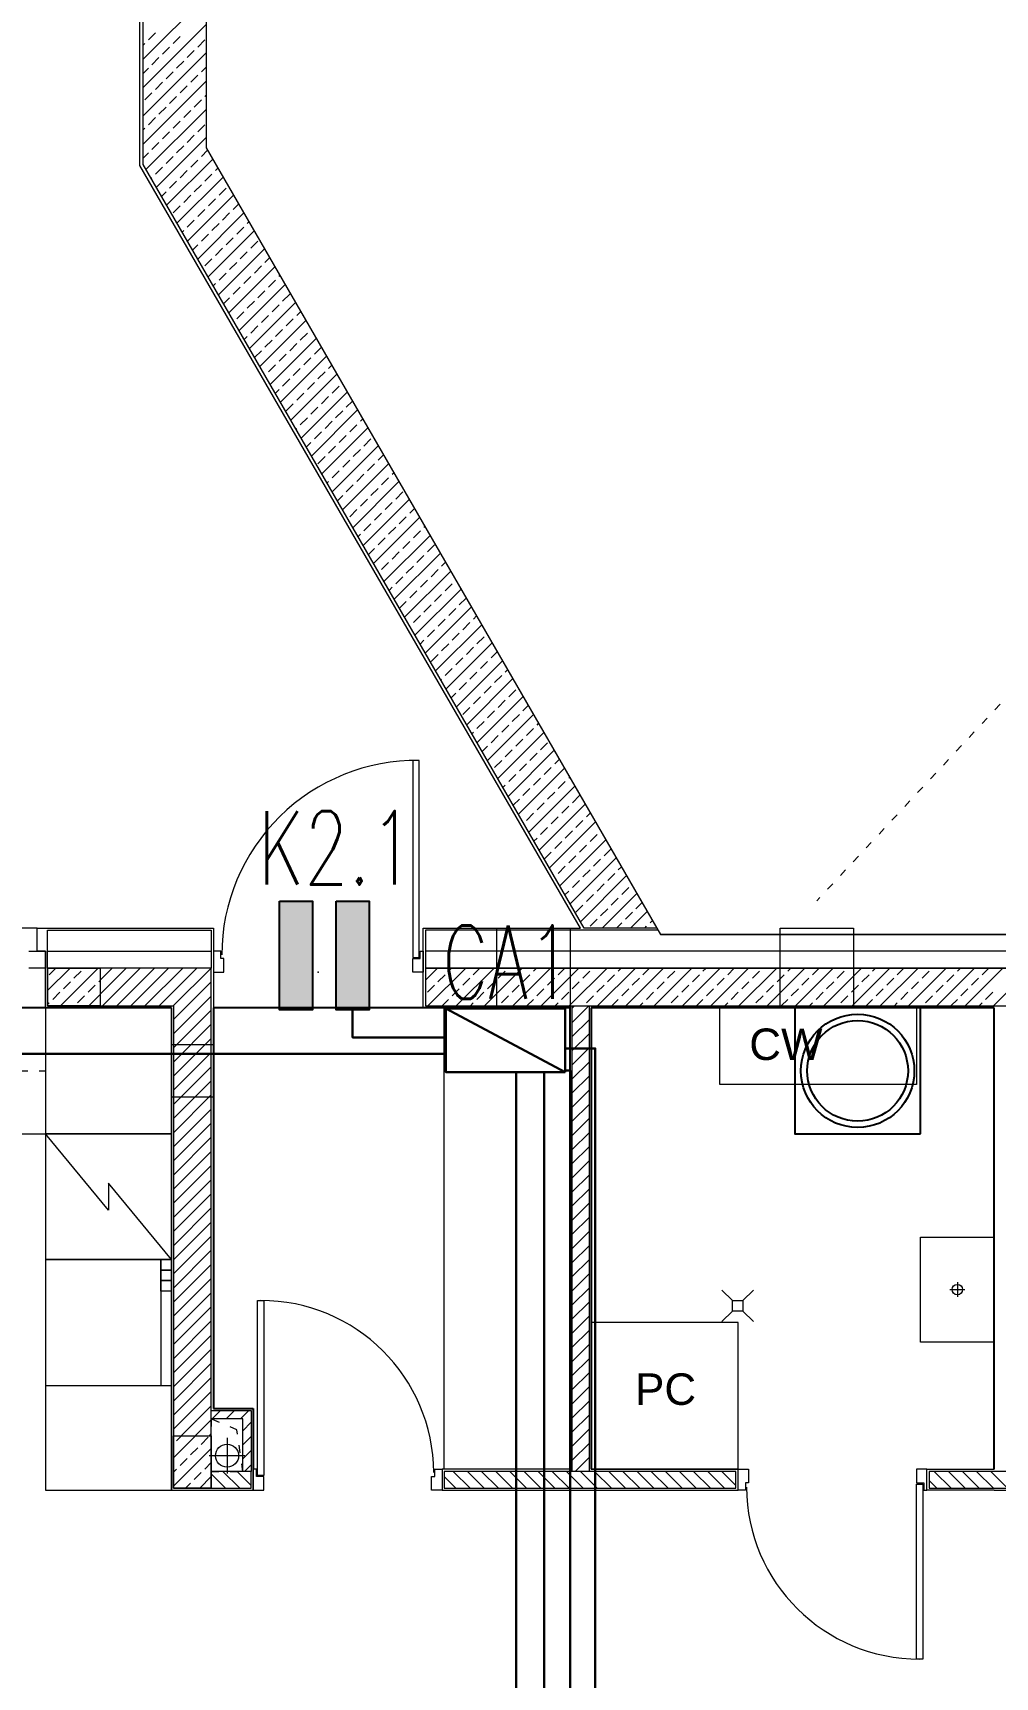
# Model space of a CAD drawing. Header units: millimetres. Extents: x 1780 to 154263, y -7240 to 17216.
# Drawn here: x 141909 to 142367, y 3492 to 4276 of the extents above; entities that cross this region are included whole.
import ezdxf

# ---------------------------------------------------------------- set-up
doc = ezdxf.new("R2010")
doc.units = ezdxf.units.MM
doc.linetypes.add('ACAD_ISO03W100', pattern=[30, 12, -18])
for name, color, linetype, lineweight in [('2d_SX_aranżacja drukowana', 200, 'Continuous', 5), ('2d_SX_aranżacja niedrukowana', 191, 'Continuous', 5), ('2d_SX_gruba przekroje', 90, 'Continuous', 20), ('2d_SX_instalacje', 200, 'Continuous', 9), ('2d_SX_instalacje szkic - kanalizacja sanitarna', 44, 'Continuous', 5), ('2d_SX_instalacje szkic - wentylacja wywiew', 14, 'Continuous', 5), ('2d_SX_przebicia', 96, 'Continuous', 13), ('2d_SX_stolarka drzwiowa', 211, 'Continuous', 5), ('2d_SX_stolarka okienna', 5, 'Continuous', 5), ('2d_SX_stolarka okznaczenia', 251, 'Continuous', 5), ('2d_SX_szraf', 251, 'Continuous', 0), ('2d_SX_warstwy', 181, 'Continuous', 9), ('2d_SX_widok', 10, 'Continuous', 9), ('SX_PZT_utwardzona', 10, 'Continuous', 9)]:
    doc.layers.add(name, color=color, linetype=linetype, lineweight=lineweight)
doc.layers.add('2d_SX_powierzchnia', color=251, linetype='Continuous', plot=False)
doc.layers.add('2d_SX_rewizja 18 września', color=210, linetype='Continuous')
doc.layers.add('60 instalacje elektryka', color=10, linetype='Continuous')
doc.styles.add('OPIS', font='simplex.shx', dxfattribs={"width": 0.7, "height": 4})
doc.linetypes.add('ZIGZAG', pattern='A,0.00254,-5.08,[131,ltypeshp.shx,S=5.08,R=0,X=-5.08,Y=0],-10.16,[131,ltypeshp.shx,S=5.08,R=180,X=5.08,Y=0],-5.08', length=20.32254)

# ---------------------------------------------------------------- blocks, each defined once
blk = doc.blocks.new('PDKLD B2')
at = {"color": 8}
blk.add_line((107766.88, -12637.1), (107706.88, -12637.1), dxfattribs=at)
blk.add_lwpolyline([(107766.88, -12697.1), (107766.88, -12637.1), (107706.88, -12637.1), (107706.88, -12697.1), (107766.88, -12697.1)], close=True, dxfattribs=at)
for radius in [27, 24]:
    blk.add_circle((107736.88, -12667.1), radius, dxfattribs=at)
at = {"layer": '2d_SX_aranżacja drukowana', "color": 8}
for p, q in [((107409.88, -12637.1), (106989.88, -12637.1)), ((107409.88, -12637.1), (106989.88, -12637.1)), ((107409.88, -12637.1), (107349.88, -12637.1)), ((107349.88, -12637.1), (107349.88, -12867.1)), ((107409.88, -12867.1), (107409.88, -12637.1)), ((107409.88, -12697.1), (107409.88, -12637.1)), ((107409.88, -12697.1), (107409.88, -12637.1)), ((107049.88, -12697.1), (107409.88, -12697.1)), ((107049.88, -12697.1), (107409.88, -12697.1)), ((107379.88, -12733.5), (107349.88, -12697.1)), ((107409.88, -12697.1), (107349.88, -12697.1)), ((107349.88, -12697.1), (107349.88, -12757.1)), ((107409.88, -12757.1), (107409.88, -12697.1)), ((107409.88, -12757.1), (107379.88, -12720.7)), ((107379.88, -12720.7), (107379.88, -12733.5)), ((107349.88, -12757.1), (107409.88, -12757.1)), ((107349.88, -12867.1), (107409.88, -12867.1))]:
    blk.add_line(p, q, dxfattribs=at)
at = {"layer": '2d_SX_aranżacja drukowana', "color": 8, "ltscale": 5}
for p, q in [((107671.28, -12673.6), (107671.28, -12637.1)), ((107764.98, -12637.1), (107764.98, -12673.6)), ((107609.88, -12767.3), (107609.88, -12673.6)), ((107764.98, -12673.6), (107671.28, -12673.6)), ((107609.88, -12777.1), (107609.88, -12697.1)), ((107801.88, -12746.41), (107801.88, -12796.41)), ((107349.88, -12757.1), (107349.88, -12817.1)), ((107409.88, -12757.1), (107349.88, -12757.1)), ((107404.88, -12762.1), (107404.88, -12757.1)), ((107404.88, -12757.1), (107409.88, -12757.1)), ((107409.88, -12757.1), (107404.88, -12757.1)), ((107404.88, -12757.1), (107404.88, -12817.1)), ((107404.88, -12767.1), (107404.88, -12762.1)), ((107404.88, -12762.1), (107409.88, -12762.1)), ((107409.88, -12762.1), (107404.88, -12762.1)), ((107409.88, -12757.1), (107409.88, -12762.1)), ((107409.88, -12817.1), (107409.88, -12757.1)), ((107409.88, -12762.1), (107409.88, -12767.1)), ((107404.88, -12772.1), (107404.88, -12767.1)), ((107404.88, -12767.1), (107409.88, -12767.1)), ((107409.88, -12767.1), (107404.88, -12767.1)), ((107409.88, -12767.1), (107409.88, -12772.1)), ((107409.88, -12772.1), (107404.88, -12772.1)), ((107609.88, -12787.1), (107609.88, -12857.1)), ((107679.88, -12787.1), (107609.88, -12787.1)), ((107609.88, -12787.1), (107609.88, -12857.1)), ((107679.88, -12857.1), (107679.88, -12787.1)), ((107349.88, -12817.1), (107409.88, -12817.1)), ((107609.88, -12857.1), (107679.88, -12857.1)), ((107609.88, -12857.1), (107679.88, -12857.1))]:
    blk.add_line(p, q, dxfattribs=at)
at = {"layer": '2d_SX_aranżacja drukowana', "color": 8, "linetype": 'ACAD_ISO03W100', "ltscale": 0.3}
blk.add_line((107049.88, -12667.1), (107349.88, -12667.1), dxfattribs=at)
at = {"layer": '2d_SX_aranżacja drukowana', "color": 8, "ltscale": 5}
blk.add_lwpolyline([(107801.88, -12796.41), (107766.88, -12796.41), (107766.88, -12746.41), (107801.88, -12746.41)], close=True, dxfattribs=at)
for points in [[(107784.38, -12767.91), (107784.38, -12774.91)], [(107780.88, -12771.41), (107787.88, -12771.41)]]:
    blk.add_lwpolyline(points, dxfattribs=at)
blk.add_circle((107784.38, -12771.41), 2.5, dxfattribs=at)
at = {"layer": '2d_SX_aranżacja niedrukowana', "color": 8}
for p, q in [((107539.88, -12637.1), (107599.88, -12637.1)), ((107539.88, -12857.1), (107539.88, -12637.1)), ((107599.88, -12637.1), (107599.88, -12857.1)), ((107599.88, -12857.1), (107539.88, -12857.1))]:
    blk.add_line(p, q, dxfattribs=at)
at = {"layer": '2d_SX_gruba przekroje', "color": 8}
for p, q in [((107394.88, -12235.36), (107394.88, -11884.09)), ((107426.38, -11890.09), (107426.38, -12226.92)), ((107426.38, -12226.92), (107642.99, -12602.1)), ((107603.14, -12596.08), (107394.88, -12235.36)), ((107604.88, -12599.1), (107603.14, -12596.08)), ((107345.88, -12610.1), (107345.88, -12599.1)), ((107345.88, -12599.1), (107349.88, -12599.1)), ((107349.88, -12599.1), (107429.88, -12599.1)), ((107429.88, -12599.1), (107429.88, -12637.1)), ((107529.88, -12637.1), (107529.88, -12599.1)), ((107529.88, -12599.1), (107604.88, -12599.1)), ((107642.99, -12602.1), (108237.38, -12602.1)), ((107349.88, -12610.1), (107345.88, -12610.1)), ((107349.88, -12637.1), (107349.88, -12610.1)), ((107409.88, -12637.1), (107349.88, -12637.1)), ((107409.88, -12637.1), (107409.88, -12857.1)), ((107429.88, -12637.1), (107429.88, -12637.1)), ((107429.88, -12828.1), (107429.88, -12637.1)), ((107599.88, -12637.1), (107529.88, -12637.1)), ((107599.88, -12637.1), (107599.88, -12857.1)), ((107609.88, -12857.1), (107609.88, -12637.1)), ((107801.88, -12637.1), (107609.88, -12637.1)), ((107801.88, -12857.1), (107801.88, -12637.1)), ((107448.88, -12828.1), (107429.88, -12828.1)), ((107448.88, -12828.1), (107429.88, -12828.1)), ((107448.88, -12857.1), (107448.88, -12828.1)), ((107448.88, -12857.1), (107448.88, -12828.1)), ((107409.88, -12857.1), (107409.88, -12867.1)), ((107448.88, -12867.1), (107448.88, -12857.1)), ((107599.88, -12857.1), (107538.88, -12857.1)), ((107538.88, -12857.1), (107538.88, -12867.1)), ((107679.88, -12857.1), (107609.88, -12857.1)), ((107679.88, -12867.1), (107679.88, -12857.1)), ((107769.88, -12867.1), (107769.88, -12857.1)), ((107769.88, -12857.1), (107801.88, -12857.1)), ((107409.88, -12867.1), (107448.88, -12867.1)), ((107538.88, -12867.1), (107679.88, -12867.1)), ((107801.88, -12867.1), (107769.88, -12867.1)), ((107801.88, -12867.1), (107861.88, -12867.1))]:
    blk.add_line(p, q, dxfattribs=at)
at = {"layer": '2d_SX_instalacje', "color": 8}
for points in [[(107677.23, -12776.62), (107672.23, -12771.62)], [(107682.23, -12776.62), (107687.23, -12771.62)], [(107677.23, -12781.62), (107672.23, -12786.62)], [(107682.23, -12781.62), (107687.23, -12786.62)]]:
    blk.add_lwpolyline(points, dxfattribs=at)
blk.add_lwpolyline([(107677.23, -12781.62), (107677.23, -12776.62), (107682.23, -12776.62), (107682.23, -12781.62)], close=True, dxfattribs=at)
at = {"layer": '2d_SX_instalacje szkic - kanalizacja sanitarna', "color": 8}
for p, q in [((107436.38, -12842.1), (107436.38, -12859.1)), ((107444.88, -12850.6), (107427.88, -12850.6))]:
    blk.add_line(p, q, dxfattribs=at)
blk.add_circle((107436.38, -12850.6), 5.5, dxfattribs=at)
at = {"layer": '2d_SX_instalacje szkic - wentylacja wywiew', "color": 8, "linetype": 'ACAD_ISO03W100', "ltscale": 0.3}
blk.add_line((108191.13, -12077.34), (107717.38, -12586.09), dxfattribs=at)
at = {"layer": '2d_SX_powierzchnia', "color": 8}
for p, q in [((107409.88, -12637.1), (106989.88, -12637.1)), ((107599.88, -12637.1), (107429.88, -12637.1)), ((107429.88, -12637.1), (107429.88, -12828.1)), ((107599.88, -12857.1), (107599.88, -12637.1)), ((107801.88, -12637.1), (107609.88, -12637.1)), ((107609.88, -12637.1), (107609.88, -12857.1)), ((107801.88, -12857.1), (107801.88, -12637.1)), ((107429.88, -12828.1), (107448.88, -12828.1)), ((107448.88, -12828.1), (107448.88, -12857.1))]:
    blk.add_line(p, q, dxfattribs=at)
at = {"layer": '2d_SX_przebicia', "color": 8}
for p, q in [((107564.88, -12637.1), (107564.88, -12599.1)), ((107564.88, -12599.1), (107599.88, -12599.1)), ((107599.88, -12599.1), (107599.88, -12637.1)), ((107699.88, -12637.1), (107699.88, -12599.1)), ((107699.88, -12599.1), (107734.88, -12599.1)), ((107734.88, -12599.1), (107734.88, -12637.1)), ((107599.88, -12637.1), (107564.88, -12637.1)), ((107734.88, -12637.1), (107699.88, -12637.1)), ((107409.88, -12654.6), (107429.88, -12654.6)), ((107409.88, -12679.6), (107409.88, -12654.6)), ((107429.88, -12654.6), (107429.88, -12679.6)), ((107429.88, -12679.6), (107409.88, -12679.6))]:
    blk.add_line(p, q, dxfattribs=at)
at = {"layer": '2d_SX_przebicia', "color": 8, "linetype": 'ACAD_ISO03W100', "ltscale": 0.3}
for p, q in [((107441.12, -12838.22), (107428.88, -12833.1)), ((107443.88, -12833.1), (107428.88, -12833.1)), ((107428.88, -12833.1), (107428.88, -12858.1)), ((107443.88, -12858.1), (107443.88, -12833.1)), ((107443.88, -12858.1), (107441.12, -12838.22)), ((107428.88, -12858.1), (107443.88, -12858.1))]:
    blk.add_line(p, q, dxfattribs=at)
at = {"layer": '2d_SX_stolarka drzwiowa', "color": 8}
for p, q in [((107527.87, -12519.09), (107524.87, -12519.09)), ((107524.87, -12519.09), (107524.88, -12613.1)), ((107527.87, -12519.09), (107524.87, -12519.09)), ((107524.87, -12519.09), (107524.88, -12613.1)), ((107527.88, -12613.1), (107527.87, -12519.09)), ((107527.88, -12613.1), (107527.87, -12519.09)), ((107433.38, -12610.1), (107429.88, -12610.1)), ((107429.88, -12610.1), (107429.88, -12620.1)), ((107433.38, -12610.1), (107429.88, -12610.1)), ((107429.88, -12610.1), (107429.88, -12620.1)), ((107433.38, -12613.6), (107433.38, -12610.1)), ((107433.38, -12613.6), (107433.38, -12610.1)), ((107434.88, -12613.6), (107433.38, -12613.6)), ((107434.88, -12613.6), (107433.38, -12613.6)), ((107434.88, -12620.1), (107434.88, -12613.6)), ((107434.88, -12620.1), (107434.88, -12613.6)), ((107524.88, -12613.1), (107527.88, -12613.1)), ((107524.88, -12613.1), (107527.88, -12613.1)), ((107524.88, -12613.6), (107528.38, -12613.6)), ((107524.88, -12620.1), (107524.88, -12613.6)), ((107524.88, -12613.6), (107528.38, -12613.6)), ((107524.88, -12620.1), (107524.88, -12613.6)), ((107528.38, -12613.6), (107528.38, -12610.1)), ((107528.38, -12610.1), (107529.88, -12610.1)), ((107528.38, -12613.6), (107528.38, -12610.1)), ((107528.38, -12610.1), (107529.88, -12610.1)), ((107529.88, -12610.1), (107529.88, -12620.1)), ((107529.88, -12610.1), (107529.88, -12620.1)), ((107429.88, -12620.1), (107434.88, -12620.1)), ((107429.88, -12620.1), (107434.88, -12620.1)), ((107529.88, -12620.1), (107524.88, -12620.1)), ((107529.88, -12620.1), (107524.88, -12620.1)), ((107450.88, -12860.1), (107450.88, -12776.6)), ((107450.88, -12776.6), (107453.88, -12776.6)), ((107453.88, -12776.6), (107453.88, -12860.1)), ((107450.38, -12857.1), (107448.88, -12857.1)), ((107448.88, -12857.1), (107448.88, -12867.1)), ((107450.38, -12860.6), (107450.38, -12857.1)), ((107535.38, -12857.1), (107538.88, -12857.1)), ((107535.38, -12860.6), (107535.38, -12857.1)), ((107538.88, -12857.1), (107538.88, -12867.1)), ((107679.88, -12867.1), (107679.88, -12857.1)), ((107679.88, -12857.1), (107684.88, -12857.1)), ((107684.88, -12857.1), (107684.88, -12863.6)), ((107769.88, -12857.1), (107764.88, -12857.1)), ((107764.88, -12857.1), (107764.88, -12863.6)), ((107769.88, -12867.1), (107769.88, -12857.1)), ((107453.88, -12860.6), (107450.38, -12860.6)), ((107453.88, -12860.1), (107450.88, -12860.1)), ((107453.88, -12867.1), (107453.88, -12860.6)), ((107533.88, -12867.1), (107533.88, -12860.6)), ((107533.88, -12860.6), (107535.38, -12860.6)), ((107684.88, -12863.6), (107683.38, -12863.6)), ((107683.38, -12863.6), (107683.38, -12867.1)), ((107764.88, -12863.6), (107768.38, -12863.6)), ((107764.88, -12947.6), (107764.88, -12864.1)), ((107764.88, -12864.1), (107767.88, -12864.1)), ((107767.88, -12864.1), (107767.88, -12947.6)), ((107768.38, -12863.6), (107768.38, -12867.1)), ((107448.88, -12867.1), (107453.88, -12867.1)), ((107538.88, -12867.1), (107533.88, -12867.1)), ((107683.38, -12867.1), (107679.88, -12867.1)), ((107768.38, -12867.1), (107769.88, -12867.1)), ((107767.88, -12947.6), (107764.88, -12947.6))]:
    blk.add_line(p, q, dxfattribs=at)
at = {"layer": '2d_SX_stolarka okienna', "color": 8}
for p, q in [((107341.88, -12610.1), (107349.88, -12610.1)), ((107349.88, -12610.1), (107349.88, -12618.1)), ((107349.88, -12618.1), (107341.88, -12618.1)), ((107349.88, -12618.1), (107349.88, -12618.1))]:
    blk.add_line(p, q, dxfattribs=at)
at = {"layer": '2d_SX_stolarka okznaczenia', "color": 8}
for centre, radius, start, end in [((107526.73, -12611.94), 92.85, 89.29324, 179.9404), ((107526.73, -12611.94), 92.85, 89.29324, 179.9404), ((107452.45, -12859.02), 82.43, 0.29754, 90.05077), ((107766.3, -12865.17), 82.43, 180.29754, 270.05077)]:
    blk.add_arc(centre, radius, start, end, dxfattribs=at)
blk.add_point((107479.88, -12620.1), dxfattribs=at)
blk.add_point((107479.88, -12620.1), dxfattribs=at)
at = {"layer": '2d_SX_szraf', "color": 8, "linetype": 'Continuous'}
for p, q in [((107396.38, -12184.79), (107426.38, -12154.79)), ((107396.38, -12198.26), (107426.38, -12168.26)), ((107398.88, -12175.55), (107402.25, -12172.18)), ((107410.67, -12177.24), (107414.03, -12173.87)), ((107396.38, -12178.06), (107397.2, -12177.24)), ((107396.38, -12211.73), (107426.38, -12181.73)), ((107405.62, -12182.29), (107408.98, -12178.92)), ((107417.4, -12183.97), (107420.77, -12180.6)), ((107422.45, -12178.92), (107425.82, -12175.55)), ((107396.38, -12191.53), (107398.88, -12189.02)), ((107400.56, -12187.34), (107403.93, -12183.97)), ((107407.3, -12194.07), (107410.67, -12190.71)), ((107412.35, -12189.02), (107415.72, -12185.65)), ((107424.14, -12190.71), (107426.38, -12188.47)), ((107396.38, -12225.2), (107426.38, -12195.2)), ((107402.25, -12199.12), (107405.62, -12195.76)), ((107414.03, -12200.81), (107417.4, -12197.44)), ((107419.09, -12195.76), (107422.45, -12192.39)), ((107397.2, -12204.18), (107400.56, -12200.81)), ((107408.98, -12205.86), (107412.35, -12202.49)), ((107420.77, -12207.54), (107424.14, -12204.18)), ((107425.82, -12202.49), (107426.38, -12201.94)), ((107397.74, -12237.31), (107426.38, -12208.67)), ((107398.88, -12215.96), (107402.25, -12212.59)), ((107403.93, -12210.91), (107407.3, -12207.54)), ((107410.67, -12217.65), (107414.03, -12214.28)), ((107415.72, -12212.59), (107419.09, -12209.23)), ((107396.38, -12218.47), (107397.2, -12217.65)), ((107402.67, -12245.85), (107426.38, -12222.14)), ((107405.62, -12222.7), (107408.98, -12219.33)), ((107417.4, -12224.38), (107420.77, -12221.01)), ((107422.45, -12219.33), (107425.82, -12215.96)), ((107396.38, -12231.94), (107398.88, -12229.43)), ((107400.56, -12227.75), (107403.93, -12224.38)), ((107412.35, -12229.43), (107415.72, -12226.07)), ((107424.14, -12231.12), (107427.09, -12228.16)), ((107402.25, -12239.54), (107405.62, -12236.17)), ((107407.3, -12234.48), (107410.67, -12231.12)), ((107407.6, -12254.39), (107429.56, -12232.43)), ((107414.03, -12241.22), (107417.4, -12237.85)), ((107419.09, -12236.17), (107422.45, -12232.8)), ((107430.87, -12237.85), (107432.02, -12236.7)), ((107400.2, -12241.58), (107400.56, -12241.22)), ((107408.98, -12246.27), (107412.35, -12242.9)), ((107412.53, -12262.93), (107434.49, -12240.97)), ((107420.77, -12247.95), (107424.14, -12244.59)), ((107425.82, -12242.9), (107429.19, -12239.54)), ((107405.13, -12250.12), (107407.3, -12247.95)), ((107415.72, -12253.01), (107419.09, -12249.64)), ((107417.46, -12271.47), (107439.42, -12249.51)), ((107427.5, -12254.69), (107430.87, -12251.32)), ((107432.56, -12249.64), (107435.92, -12246.27)), ((107439.29, -12256.37), (107441.89, -12253.78)), ((107410.67, -12258.06), (107414.03, -12254.69)), ((107417.4, -12264.79), (107420.77, -12261.42)), ((107422.39, -12280.01), (107444.35, -12258.05)), ((107422.45, -12259.74), (107425.82, -12256.37)), ((107434.24, -12261.42), (107437.61, -12258.06)), ((107414.99, -12267.2), (107415.72, -12266.48)), ((107424.14, -12271.53), (107427.5, -12268.16)), ((107427.32, -12288.55), (107449.28, -12266.59)), ((107429.19, -12266.48), (107432.56, -12263.11)), ((107440.98, -12268.16), (107444.34, -12264.79)), ((107446.03, -12263.11), (107446.82, -12262.32)), ((107419.92, -12275.74), (107422.45, -12273.21)), ((107430.87, -12278.26), (107434.24, -12274.9)), ((107432.25, -12297.09), (107454.21, -12275.13)), ((107435.92, -12273.21), (107439.29, -12269.84)), ((107442.66, -12279.95), (107446.03, -12276.58)), ((107447.71, -12274.9), (107451.08, -12271.53)), ((107425.82, -12283.31), (107429.19, -12279.95)), ((107437.18, -12305.63), (107459.14, -12283.67)), ((107437.61, -12285), (107440.98, -12281.63)), ((107449.39, -12286.68), (107452.76, -12283.31)), ((107454.45, -12281.63), (107456.68, -12279.4)), ((107429.79, -12292.82), (107430.87, -12291.73)), ((107432.56, -12290.05), (107435.92, -12286.68)), ((107442.11, -12314.17), (107464.07, -12292.21)), ((107444.34, -12291.73), (107447.71, -12288.37)), ((107456.13, -12293.42), (107459.5, -12290.05)), ((107461.18, -12288.37), (107461.61, -12287.94)), ((107434.72, -12301.36), (107437.61, -12298.47)), ((107439.29, -12296.78), (107442.66, -12293.42)), ((107446.03, -12303.52), (107449.39, -12300.15)), ((107447.04, -12322.71), (107469, -12300.75)), ((107451.08, -12298.47), (107454.45, -12295.1)), ((107462.86, -12300.15), (107466.23, -12296.78)), ((107440.98, -12308.57), (107444.34, -12305.2)), ((107452.76, -12310.26), (107456.13, -12306.89)), ((107457.81, -12305.2), (107461.18, -12301.84)), ((107464.55, -12311.94), (107467.92, -12308.57)), ((107469.6, -12306.89), (107471.47, -12305.02)), ((107447.71, -12315.31), (107451.08, -12311.94)), ((107451.97, -12331.25), (107473.93, -12309.29)), ((107459.5, -12316.99), (107462.86, -12313.62)), ((107471.28, -12318.67), (107474.65, -12315.31)), ((107476.33, -12313.62), (107476.4, -12313.56)), ((107444.58, -12318.44), (107446.03, -12316.99)), ((107449.51, -12326.98), (107452.76, -12323.73)), ((107454.45, -12322.04), (107457.81, -12318.67)), ((107456.9, -12339.79), (107478.86, -12317.83)), ((107466.23, -12323.73), (107469.6, -12320.36)), ((107478.02, -12325.41), (107481.33, -12322.1)), ((107456.13, -12333.83), (107459.5, -12330.46)), ((107461.18, -12328.78), (107464.55, -12325.41)), ((107461.83, -12348.33), (107483.8, -12326.37)), ((107467.92, -12335.51), (107471.28, -12332.14)), ((107472.97, -12330.46), (107476.33, -12327.09)), ((107484.75, -12332.14), (107486.26, -12330.64)), ((107454.44, -12335.52), (107454.45, -12335.51)), ((107462.86, -12340.56), (107466.23, -12337.2)), ((107466.76, -12356.87), (107488.73, -12334.91)), ((107474.65, -12342.25), (107478.02, -12338.88)), ((107479.7, -12337.2), (107483.07, -12333.83)), ((107459.37, -12344.06), (107461.18, -12342.25)), ((107469.6, -12347.3), (107472.97, -12343.93)), ((107471.69, -12365.41), (107493.66, -12343.45)), ((107481.39, -12348.98), (107484.75, -12345.61)), ((107486.44, -12343.93), (107489.81, -12340.56)), ((107493.17, -12350.67), (107496.12, -12347.72)), ((107464.55, -12352.35), (107467.92, -12348.98)), ((107471.28, -12359.09), (107474.65, -12355.72)), ((107476.33, -12354.03), (107479.7, -12350.67)), ((107476.63, -12373.95), (107498.59, -12351.99)), ((107488.12, -12355.72), (107491.49, -12352.35)), ((107469.23, -12361.14), (107469.6, -12360.77)), ((107478.02, -12365.82), (107481.39, -12362.45)), ((107481.56, -12382.49), (107503.52, -12360.53)), ((107483.07, -12360.77), (107486.44, -12357.4)), ((107494.86, -12362.45), (107498.22, -12359.09)), ((107499.91, -12357.4), (107501.05, -12356.26)), ((107474.16, -12369.68), (107476.33, -12367.5)), ((107484.75, -12372.56), (107488.12, -12369.19)), ((107486.49, -12391.03), (107508.45, -12369.07)), ((107489.81, -12367.5), (107493.17, -12364.14)), ((107496.54, -12374.24), (107499.91, -12370.87)), ((107501.59, -12369.19), (107504.96, -12365.82)), ((107479.7, -12377.61), (107483.07, -12374.24)), ((107491.42, -12399.57), (107513.38, -12377.61)), ((107491.49, -12379.29), (107494.86, -12375.92)), ((107503.28, -12380.97), (107506.64, -12377.61)), ((107508.33, -12375.92), (107510.91, -12373.34)), ((107484.02, -12386.76), (107484.75, -12386.03)), ((107486.44, -12384.34), (107489.81, -12380.97)), ((107496.35, -12408.11), (107518.31, -12386.15)), ((107498.22, -12386.03), (107501.59, -12382.66)), ((107510.01, -12387.71), (107513.38, -12384.34)), ((107515.06, -12382.66), (107515.84, -12381.88)), ((107488.95, -12395.3), (107491.49, -12392.76)), ((107493.17, -12391.08), (107496.54, -12387.71)), ((107499.91, -12397.81), (107503.28, -12394.45)), ((107501.28, -12416.65), (107523.24, -12394.69)), ((107504.96, -12392.76), (107508.33, -12389.39)), ((107516.75, -12394.45), (107520.11, -12391.08)), ((107494.86, -12402.86), (107498.22, -12399.5)), ((107506.64, -12404.55), (107510.01, -12401.18)), ((107511.69, -12399.5), (107515.06, -12396.13)), ((107523.48, -12401.18), (107525.7, -12398.96)), ((107501.59, -12409.6), (107504.96, -12406.23)), ((107506.21, -12425.19), (107528.17, -12403.23)), ((107513.38, -12411.28), (107516.75, -12407.92)), ((107518.43, -12406.23), (107521.8, -12402.86)), ((107525.17, -12412.97), (107528.53, -12409.6)), ((107530.22, -12407.92), (107530.63, -12407.5)), ((107498.81, -12412.38), (107499.91, -12411.28)), ((107503.74, -12420.92), (107506.64, -12418.02)), ((107508.33, -12416.33), (107511.69, -12412.97)), ((107511.14, -12433.73), (107533.1, -12411.77)), ((107520.11, -12418.02), (107523.48, -12414.65)), ((107531.9, -12419.7), (107535.27, -12416.33)), ((107510.01, -12428.12), (107513.38, -12424.75)), ((107515.06, -12423.07), (107518.43, -12419.7)), ((107516.07, -12442.27), (107538.03, -12420.31)), ((107526.85, -12424.75), (107530.22, -12421.39)), ((107538.64, -12426.44), (107540.5, -12424.58)), ((107516.75, -12434.86), (107520.11, -12431.49)), ((107521, -12450.81), (107542.96, -12428.85)), ((107521.8, -12429.8), (107525.17, -12426.44)), ((107528.53, -12436.54), (107531.9, -12433.17)), ((107533.58, -12431.49), (107536.95, -12428.12)), ((107545.37, -12433.17), (107545.43, -12433.12)), ((107513.6, -12438), (107515.06, -12436.54)), ((107523.48, -12441.59), (107526.85, -12438.22)), ((107525.93, -12459.35), (107547.89, -12437.39)), ((107535.27, -12443.28), (107538.64, -12439.91)), ((107540.32, -12438.22), (107543.69, -12434.86)), ((107547.05, -12444.96), (107550.36, -12441.66)), ((107518.53, -12446.54), (107521.8, -12443.28)), ((107530.22, -12448.33), (107533.58, -12444.96)), ((107530.86, -12467.89), (107552.82, -12445.93)), ((107542, -12450.01), (107545.37, -12446.64)), ((107523.46, -12455.08), (107523.48, -12455.06)), ((107525.17, -12453.38), (107528.53, -12450.01)), ((107531.9, -12460.11), (107535.27, -12456.75)), ((107535.79, -12476.43), (107557.75, -12454.47)), ((107536.95, -12455.06), (107540.32, -12451.69)), ((107548.74, -12456.75), (107552.11, -12453.38)), ((107553.79, -12451.69), (107555.29, -12450.2)), ((107528.4, -12463.62), (107530.22, -12461.8)), ((107538.64, -12466.85), (107542, -12463.48)), ((107540.72, -12484.97), (107562.68, -12463.01)), ((107543.69, -12461.8), (107547.05, -12458.43)), ((107550.42, -12468.53), (107553.79, -12465.16)), ((107555.47, -12463.48), (107558.84, -12460.11)), ((107533.58, -12471.9), (107536.95, -12468.53)), ((107545.37, -12473.58), (107548.74, -12470.22)), ((107545.65, -12493.51), (107567.61, -12471.55)), ((107557.16, -12475.27), (107560.52, -12471.9)), ((107562.21, -12470.22), (107565.15, -12467.28)), ((107538.26, -12480.7), (107538.64, -12480.32)), ((107540.32, -12478.63), (107543.69, -12475.27)), ((107550.58, -12502.05), (107572.54, -12480.09)), ((107552.11, -12480.32), (107555.47, -12476.95)), ((107563.89, -12482), (107567.26, -12478.63)), ((107568.94, -12476.95), (107570.08, -12475.82)), ((107543.19, -12489.24), (107545.37, -12487.05)), ((107547.05, -12485.37), (107550.42, -12482)), ((107553.79, -12492.11), (107557.16, -12488.74)), ((107555.51, -12510.59), (107577.47, -12488.63)), ((107558.84, -12487.05), (107562.21, -12483.69)), ((107570.63, -12488.74), (107574, -12485.37)), ((107548.74, -12497.16), (107552.11, -12493.79)), ((107560.52, -12498.84), (107563.89, -12495.47)), ((107565.58, -12493.79), (107568.94, -12490.42)), ((107577.36, -12495.47), (107579.94, -12492.9)), ((107555.47, -12503.89), (107558.84, -12500.52)), ((107560.44, -12519.13), (107582.41, -12497.17)), ((107567.26, -12505.58), (107570.63, -12502.21)), ((107572.31, -12500.52), (107575.68, -12497.16)), ((107579.05, -12507.26), (107582.41, -12503.89)), ((107584.1, -12502.21), (107584.87, -12501.44)), ((107553.05, -12506.32), (107553.79, -12505.58)), ((107557.98, -12514.86), (107560.52, -12512.31)), ((107562.21, -12510.63), (107565.58, -12507.26)), ((107565.37, -12527.67), (107587.34, -12505.71)), ((107574, -12512.31), (107577.36, -12508.94)), ((107585.78, -12513.99), (107589.15, -12510.63)), ((107563.89, -12522.41), (107567.26, -12519.05)), ((107568.94, -12517.36), (107572.31, -12513.99)), ((107570.3, -12536.21), (107592.27, -12514.25)), ((107580.73, -12519.05), (107584.1, -12515.68)), ((107592.52, -12520.73), (107594.73, -12518.52)), ((107570.63, -12529.15), (107574, -12525.78)), ((107575.24, -12544.75), (107597.2, -12522.79)), ((107575.68, -12524.1), (107579.05, -12520.73)), ((107582.41, -12530.83), (107585.78, -12527.47)), ((107587.47, -12525.78), (107590.83, -12522.41)), ((107599.25, -12527.47), (107599.66, -12527.06)), ((107567.84, -12531.94), (107568.94, -12530.83)), ((107577.36, -12535.88), (107580.73, -12532.52)), ((107580.17, -12553.29), (107602.13, -12531.33)), ((107589.15, -12537.57), (107592.52, -12534.2)), ((107594.2, -12532.52), (107597.57, -12529.15)), ((107600.94, -12539.25), (107604.3, -12535.88)), ((107572.77, -12540.48), (107575.68, -12537.57)), ((107584.1, -12542.62), (107587.47, -12539.25)), ((107585.1, -12561.83), (107607.06, -12539.87)), ((107595.88, -12544.3), (107599.25, -12540.94)), ((107579.05, -12547.67), (107582.41, -12544.3)), ((107585.78, -12554.41), (107589.15, -12551.04)), ((107590.03, -12570.37), (107611.99, -12548.41)), ((107590.83, -12549.35), (107594.2, -12545.99)), ((107602.62, -12551.04), (107605.99, -12547.67)), ((107607.67, -12545.99), (107609.52, -12544.14)), ((107582.63, -12557.56), (107584.1, -12556.09)), ((107592.52, -12561.14), (107595.88, -12557.77)), ((107594.96, -12578.91), (107616.92, -12556.94)), ((107597.57, -12556.09), (107600.94, -12552.72)), ((107604.3, -12562.82), (107607.67, -12559.46)), ((107609.35, -12557.77), (107612.72, -12554.41)), ((107614.41, -12552.72), (107614.45, -12552.67)), ((107587.56, -12566.1), (107590.83, -12562.82)), ((107599.25, -12567.88), (107602.62, -12564.51)), ((107599.89, -12587.45), (107621.85, -12565.48)), ((107611.04, -12569.56), (107614.41, -12566.19)), ((107616.09, -12564.51), (107619.38, -12561.21)), ((107592.49, -12574.64), (107592.52, -12574.61)), ((107594.2, -12572.93), (107597.57, -12569.56)), ((107604.82, -12595.99), (107626.78, -12574.02)), ((107605.99, -12574.61), (107609.35, -12571.24)), ((107617.77, -12576.3), (107621.14, -12572.93)), ((107622.83, -12571.24), (107624.31, -12569.75)), ((107597.42, -12583.18), (107599.25, -12581.35)), ((107600.94, -12579.66), (107604.3, -12576.3)), ((107607.67, -12586.4), (107611.04, -12583.03)), ((107612.72, -12581.35), (107616.09, -12577.98)), ((107615.19, -12599.09), (107631.71, -12582.56)), ((107624.51, -12583.03), (107627.88, -12579.66)), ((107602.62, -12591.45), (107605.99, -12588.08)), ((107614.41, -12593.13), (107617.77, -12589.77)), ((107619.46, -12588.08), (107622.83, -12584.71)), ((107631.24, -12589.77), (107634.18, -12586.83)), ((107609.35, -12598.18), (107612.72, -12594.82)), ((107621.93, -12599.08), (107624.51, -12596.5)), ((107626.19, -12594.82), (107629.56, -12591.45)), ((107628.67, -12599.08), (107636.64, -12591.1)), ((107635.41, -12599.07), (107636.3, -12598.18)), ((107637.98, -12596.5), (107639.11, -12595.37)), ((107350.88, -12628.77), (107361.55, -12618.1)), ((107351.67, -12621.24), (107354.81, -12618.1)), ((107357.02, -12636.1), (107375.02, -12618.1)), ((107363.45, -12622.93), (107366.82, -12619.56)), ((107375.88, -12623.81), (107381.59, -12618.1)), ((107375.88, -12630.55), (107388.33, -12618.1)), ((107377.06, -12636.1), (107395.06, -12618.1)), ((107383.8, -12636.1), (107401.8, -12618.1)), ((107390.53, -12636.1), (107408.53, -12618.1)), ((107397.27, -12636.1), (107415.27, -12618.1)), ((107404, -12636.1), (107422, -12618.1)), ((107410.74, -12636.1), (107428.74, -12618.1)), ((107530.88, -12623.88), (107536.66, -12618.1)), ((107532.13, -12636.1), (107550.13, -12618.1)), ((107536.88, -12624.61), (107540.25, -12621.24)), ((107541.94, -12619.56), (107543.4, -12618.1)), ((107545.6, -12636.1), (107563.6, -12618.1)), ((107553.72, -12621.24), (107556.87, -12618.1)), ((107559.07, -12636.1), (107577.07, -12618.1)), ((107565.51, -12622.93), (107568.88, -12619.56)), ((107572.54, -12636.1), (107590.54, -12618.1)), ((107577.3, -12624.61), (107580.66, -12621.24)), ((107582.35, -12619.56), (107583.81, -12618.1)), ((107586.01, -12636.1), (107604.01, -12618.1)), ((107594.13, -12621.24), (107597.28, -12618.1)), ((107599.48, -12636.1), (107617.48, -12618.1)), ((107605.92, -12622.93), (107609.29, -12619.56)), ((107612.95, -12636.1), (107630.95, -12618.1)), ((107617.71, -12624.61), (107621.07, -12621.24)), ((107622.76, -12619.56), (107624.22, -12618.1)), ((107626.43, -12636.1), (107644.43, -12618.1)), ((107634.54, -12621.24), (107637.69, -12618.1)), ((107639.9, -12636.1), (107657.9, -12618.1)), ((107646.33, -12622.93), (107649.7, -12619.56)), ((107653.37, -12636.1), (107671.37, -12618.1)), ((107658.12, -12624.61), (107661.49, -12621.24)), ((107663.17, -12619.56), (107664.63, -12618.1)), ((107666.84, -12636.1), (107684.84, -12618.1)), ((107674.96, -12621.24), (107678.1, -12618.1)), ((107680.31, -12636.1), (107698.31, -12618.1)), ((107686.74, -12622.93), (107690.11, -12619.56)), ((107693.78, -12636.1), (107711.78, -12618.1)), ((107698.53, -12624.61), (107701.9, -12621.24)), ((107703.58, -12619.56), (107705.04, -12618.1)), ((107707.25, -12636.1), (107725.25, -12618.1)), ((107715.37, -12621.24), (107718.51, -12618.1)), ((107720.72, -12636.1), (107738.72, -12618.1)), ((107727.15, -12622.93), (107730.52, -12619.56)), ((107734.19, -12636.1), (107752.19, -12618.1)), ((107738.94, -12624.61), (107742.31, -12621.24)), ((107743.99, -12619.56), (107745.45, -12618.1)), ((107747.66, -12636.1), (107765.66, -12618.1)), ((107755.78, -12621.24), (107758.92, -12618.1)), ((107761.13, -12636.1), (107779.13, -12618.1)), ((107767.56, -12622.93), (107770.93, -12619.56)), ((107774.6, -12636.1), (107792.6, -12618.1)), ((107779.35, -12624.61), (107782.72, -12621.24)), ((107784.4, -12619.56), (107785.86, -12618.1)), ((107788.07, -12636.1), (107806.07, -12618.1)), ((107796.19, -12621.24), (107799.33, -12618.1)), ((107801.54, -12636.1), (107819.54, -12618.1)), ((107353.35, -12633.03), (107356.72, -12629.66)), ((107358.4, -12627.98), (107361.77, -12624.61)), ((107370.19, -12629.66), (107373.56, -12626.29)), ((107375.24, -12624.61), (107375.88, -12623.97)), ((107410.88, -12642.69), (107428.88, -12624.69)), ((107531.83, -12629.66), (107535.2, -12626.29)), ((107543.62, -12631.34), (107546.99, -12627.98)), ((107548.67, -12626.29), (107552.04, -12622.93)), ((107555.41, -12633.03), (107558.77, -12629.66)), ((107560.46, -12627.98), (107563.83, -12624.61)), ((107572.24, -12629.66), (107575.61, -12626.29)), ((107584.03, -12631.34), (107587.4, -12627.98)), ((107589.08, -12626.29), (107592.45, -12622.93)), ((107595.82, -12633.03), (107599.18, -12629.66)), ((107600.87, -12627.98), (107604.24, -12624.61)), ((107612.66, -12629.66), (107616.02, -12626.29)), ((107624.44, -12631.34), (107627.81, -12627.98)), ((107629.49, -12626.29), (107632.86, -12622.93)), ((107636.23, -12633.03), (107639.6, -12629.66)), ((107641.28, -12627.98), (107644.65, -12624.61)), ((107653.07, -12629.66), (107656.43, -12626.29)), ((107664.85, -12631.34), (107668.22, -12627.98)), ((107669.9, -12626.29), (107673.27, -12622.93)), ((107676.64, -12633.03), (107680.01, -12629.66)), ((107681.69, -12627.98), (107685.06, -12624.61)), ((107693.48, -12629.66), (107696.85, -12626.29)), ((107705.26, -12631.34), (107708.63, -12627.98)), ((107710.32, -12626.29), (107713.68, -12622.93)), ((107717.05, -12633.03), (107720.42, -12629.66)), ((107722.1, -12627.98), (107725.47, -12624.61)), ((107733.89, -12629.66), (107737.26, -12626.29)), ((107745.68, -12631.34), (107749.04, -12627.98)), ((107750.73, -12626.29), (107754.09, -12622.93)), ((107757.46, -12633.03), (107760.83, -12629.66)), ((107762.51, -12627.98), (107765.88, -12624.61)), ((107774.3, -12629.66), (107777.67, -12626.29)), ((107786.09, -12631.34), (107789.45, -12627.98)), ((107791.14, -12626.29), (107794.51, -12622.93)), ((107797.87, -12633.03), (107801.24, -12629.66)), ((107350.88, -12635.5), (107351.67, -12634.71)), ((107365.14, -12634.71), (107368.5, -12631.34)), ((107370.49, -12636.1), (107375.88, -12630.71)), ((107410.88, -12649.43), (107428.88, -12631.43)), ((107538.87, -12636.1), (107541.94, -12633.03)), ((107552.34, -12636.1), (107553.72, -12634.71)), ((107567.19, -12634.71), (107570.56, -12631.34)), ((107579.28, -12636.1), (107582.35, -12633.03)), ((107592.75, -12636.1), (107594.13, -12634.71)), ((107600.88, -12637.23), (107602.01, -12636.1)), ((107600.88, -12643.97), (107608.75, -12636.1)), ((107607.6, -12634.71), (107610.97, -12631.34)), ((107619.69, -12636.1), (107622.76, -12633.03)), ((107633.16, -12636.1), (107634.54, -12634.71)), ((107648.01, -12634.71), (107651.38, -12631.34)), ((107660.1, -12636.1), (107663.17, -12633.03)), ((107673.57, -12636.1), (107674.96, -12634.71)), ((107688.43, -12634.71), (107691.79, -12631.34)), ((107700.51, -12636.1), (107703.58, -12633.03)), ((107713.98, -12636.1), (107715.37, -12634.71)), ((107728.84, -12634.71), (107732.2, -12631.34)), ((107740.92, -12636.1), (107743.99, -12633.03)), ((107754.39, -12636.1), (107755.78, -12634.71)), ((107769.25, -12634.71), (107772.62, -12631.34)), ((107781.33, -12636.1), (107784.4, -12633.03)), ((107794.8, -12636.1), (107796.19, -12634.71)), ((107410.88, -12656.16), (107428.88, -12638.16)), ((107410.88, -12662.9), (107428.88, -12644.9)), ((107600.88, -12650.7), (107608.88, -12642.7)), ((107410.88, -12669.64), (107428.88, -12651.64)), ((107600.88, -12657.44), (107608.88, -12649.44)), ((107410.88, -12676.37), (107428.88, -12658.37)), ((107600.88, -12664.17), (107608.88, -12656.17)), ((107410.88, -12683.11), (107428.88, -12665.11)), ((107600.88, -12670.91), (107608.88, -12662.91)), ((107410.88, -12689.84), (107428.88, -12671.84)), ((107600.88, -12677.64), (107608.88, -12669.64)), ((107600.88, -12684.38), (107608.88, -12676.38)), ((107410.88, -12696.58), (107428.88, -12678.58)), ((107600.88, -12691.11), (107608.88, -12683.11)), ((107410.88, -12703.31), (107428.88, -12685.31)), ((107410.88, -12710.05), (107428.88, -12692.05)), ((107600.88, -12697.85), (107608.88, -12689.85)), ((107410.88, -12716.78), (107428.88, -12698.78)), ((107600.88, -12704.58), (107608.88, -12696.58)), ((107410.88, -12723.52), (107428.88, -12705.52)), ((107600.88, -12711.32), (107608.88, -12703.32)), ((107410.88, -12730.25), (107428.88, -12712.25)), ((107600.88, -12718.05), (107608.88, -12710.05)), ((107410.88, -12736.99), (107428.88, -12718.99)), ((107600.88, -12724.79), (107608.88, -12716.79)), ((107600.88, -12731.52), (107608.88, -12723.52)), ((107410.88, -12743.72), (107428.88, -12725.72)), ((107600.88, -12738.26), (107608.88, -12730.26)), ((107410.88, -12750.46), (107428.88, -12732.46)), ((107410.88, -12757.19), (107428.88, -12739.19)), ((107600.88, -12744.99), (107608.88, -12736.99)), ((107410.88, -12763.93), (107428.88, -12745.93)), ((107600.88, -12751.73), (107608.88, -12743.73)), ((107410.88, -12770.66), (107428.88, -12752.66)), ((107600.88, -12758.46), (107608.88, -12750.46)), ((107410.88, -12777.4), (107428.88, -12759.4)), ((107600.88, -12765.2), (107608.88, -12757.2)), ((107410.88, -12784.13), (107428.88, -12766.13)), ((107600.88, -12771.93), (107608.88, -12763.93)), ((107600.88, -12778.67), (107608.88, -12770.67)), ((107410.88, -12790.87), (107428.88, -12772.87)), ((107600.88, -12785.41), (107608.88, -12777.41)), ((107410.88, -12797.6), (107428.88, -12779.6)), ((107410.88, -12804.34), (107428.88, -12786.34)), ((107600.88, -12792.14), (107608.88, -12784.14)), ((107410.88, -12811.07), (107428.88, -12793.07)), ((107600.88, -12798.88), (107608.88, -12790.88)), ((107410.88, -12817.81), (107428.88, -12799.81)), ((107600.88, -12805.61), (107608.88, -12797.61)), ((107410.88, -12824.54), (107428.88, -12806.54)), ((107600.88, -12812.35), (107608.88, -12804.35)), ((107410.88, -12831.28), (107428.88, -12813.28)), ((107600.88, -12819.08), (107608.88, -12811.08)), ((107600.88, -12825.82), (107608.88, -12817.82)), ((107410.88, -12838.02), (107428.88, -12820.02)), ((107600.88, -12832.55), (107608.88, -12824.55)), ((107414.53, -12841.1), (107428.88, -12826.75)), ((107421.27, -12841.1), (107428.88, -12833.49)), ((107429.27, -12833.1), (107433.27, -12829.1)), ((107436, -12833.1), (107440, -12829.1)), ((107442.74, -12833.1), (107446.74, -12829.1)), ((107600.88, -12839.29), (107608.88, -12831.29)), ((107410.88, -12851.65), (107421.43, -12841.1)), ((107412.28, -12843.5), (107414.69, -12841.1)), ((107428, -12841.1), (107428.88, -12840.22)), ((107443.88, -12838.69), (107447.88, -12834.69)), ((107443.88, -12845.43), (107447.88, -12841.43)), ((107600.88, -12846.02), (107608.88, -12838.02)), ((107410.88, -12865.12), (107428.88, -12847.12)), ((107419.02, -12850.24), (107422.39, -12846.87)), ((107424.07, -12845.19), (107427.44, -12841.82)), ((107443.88, -12852.16), (107447.88, -12848.16)), ((107600.88, -12852.76), (107608.88, -12844.76)), ((107410.88, -12858.38), (107412.28, -12856.97)), ((107413.97, -12855.29), (107417.33, -12851.92)), ((107425.75, -12856.97), (107428.88, -12853.85)), ((107444.68, -12858.1), (107447.88, -12854.9)), ((107602.27, -12858.1), (107608.88, -12851.49)), ((107416.63, -12866.1), (107419.02, -12863.71)), ((107420.7, -12862.03), (107424.07, -12858.66)), ((107423.37, -12866.1), (107428.88, -12860.59)), ((107428.88, -12859.26), (107435.71, -12866.1)), ((107434.45, -12858.1), (107442.45, -12866.1)), ((107441.18, -12858.1), (107447.88, -12864.79)), ((107539.88, -12860.5), (107545.48, -12866.1)), ((107544.21, -12858.1), (107552.21, -12866.1)), ((107550.95, -12858.1), (107558.95, -12866.1)), ((107557.68, -12858.1), (107565.68, -12866.1)), ((107564.42, -12858.1), (107572.42, -12866.1)), ((107571.15, -12858.1), (107579.15, -12866.1)), ((107577.89, -12858.1), (107585.89, -12866.1)), ((107584.62, -12858.1), (107592.62, -12866.1)), ((107591.36, -12858.1), (107599.36, -12866.1)), ((107598.09, -12858.1), (107606.09, -12866.1)), ((107604.83, -12858.1), (107612.83, -12866.1)), ((107611.56, -12858.1), (107619.56, -12866.1)), ((107618.3, -12858.1), (107626.3, -12866.1)), ((107625.04, -12858.1), (107633.04, -12866.1)), ((107631.77, -12858.1), (107639.77, -12866.1)), ((107638.51, -12858.1), (107646.51, -12866.1)), ((107645.24, -12858.1), (107653.24, -12866.1)), ((107651.98, -12858.1), (107659.98, -12866.1)), ((107658.71, -12858.1), (107666.71, -12866.1)), ((107665.45, -12858.1), (107673.45, -12866.1)), ((107672.18, -12858.1), (107678.88, -12864.79)), ((107770.88, -12862.35), (107774.62, -12866.1)), ((107773.36, -12858.1), (107781.36, -12866.1)), ((107780.09, -12858.1), (107788.09, -12866.1)), ((107786.83, -12858.1), (107794.83, -12866.1)), ((107793.57, -12858.1), (107801.57, -12866.1)), ((107800.3, -12858.1), (107808.3, -12866.1)), ((107428.88, -12866), (107428.98, -12866.1))]:
    blk.add_line(p, q, dxfattribs=at)
at = {"layer": '2d_SX_szraf', "color": 8, "linetype": 'ZIGZAG'}
for p, q in [((107350.88, -12610.1), (107428.88, -12610.1)), ((107350.88, -12610.1), (107428.88, -12610.1)), ((108237.38, -12610.1), (107530.88, -12610.1))]:
    blk.add_line(p, q, dxfattribs=at)
at = {"layer": '2d_SX_warstwy', "color": 8}
for p, q in [((107396.38, -12234.95), (107396.38, -11890.09)), ((107426.38, -11890.09), (107426.38, -12226.92)), ((107426.38, -12226.92), (107641.24, -12599.07)), ((107606.61, -12599.09), (107396.38, -12234.95)), ((107350.88, -12618.1), (107350.88, -12600.1)), ((107350.88, -12600.1), (107428.88, -12600.1)), ((107350.88, -12618.1), (107350.88, -12600.1)), ((107350.88, -12600.1), (107428.88, -12600.1)), ((107428.88, -12600.1), (107428.88, -12618.1)), ((107428.88, -12600.1), (107428.88, -12618.1)), ((107641.83, -12600.1), (107530.88, -12600.1)), ((107530.88, -12600.1), (107530.88, -12618.1)), ((107641.24, -12599.07), (107606.61, -12599.09)), ((108237.38, -12602.1), (107642.99, -12602.1)), ((107350.88, -12618.1), (107375.88, -12618.1)), ((107350.88, -12636.1), (107350.88, -12618.1)), ((107428.88, -12618.1), (107350.88, -12618.1)), ((107428.88, -12618.1), (107350.88, -12618.1)), ((107428.88, -12618.1), (107350.88, -12618.1)), ((107350.88, -12618.1), (107350.88, -12636.1)), ((107375.88, -12618.1), (107375.88, -12636.1)), ((107428.88, -12636.1), (107428.88, -12618.1)), ((107530.88, -12618.1), (108237.38, -12618.1)), ((108235.88, -12618.1), (107530.88, -12618.1)), ((107530.88, -12618.1), (107530.88, -12636.1)), ((107375.88, -12636.1), (107350.88, -12636.1)), ((107350.88, -12636.1), (107410.88, -12636.1)), ((107410.88, -12636.1), (107410.88, -12866.1)), ((107428.88, -12636.1), (107428.88, -12636.1)), ((107428.88, -12866.1), (107428.88, -12636.1)), ((107530.88, -12636.1), (108216.88, -12636.1)), ((107600.88, -12858.1), (107600.88, -12636.1)), ((107600.88, -12636.1), (107608.88, -12636.1)), ((107608.88, -12636.1), (107608.88, -12858.1)), ((107428.88, -12829.1), (107447.88, -12829.1)), ((107428.88, -12833.1), (107428.88, -12829.1)), ((107443.88, -12833.1), (107428.88, -12833.1)), ((107443.88, -12858.1), (107443.88, -12833.1)), ((107447.88, -12829.1), (107447.88, -12858.1)), ((107410.88, -12841.1), (107428.88, -12841.1)), ((107410.88, -12866.1), (107410.88, -12841.1)), ((107428.88, -12841.1), (107428.88, -12866.1)), ((107428.88, -12858.1), (107428.88, -12866.1)), ((107447.88, -12858.1), (107428.88, -12858.1)), ((107447.88, -12858.1), (107443.88, -12858.1)), ((107447.88, -12866.1), (107447.88, -12858.1)), ((107539.88, -12858.1), (107539.88, -12866.1)), ((107678.88, -12858.1), (107539.88, -12858.1)), ((107608.88, -12858.1), (107600.88, -12858.1)), ((107678.88, -12866.1), (107678.88, -12858.1)), ((107770.88, -12858.1), (107770.88, -12866.1)), ((107860.88, -12858.1), (107770.88, -12858.1)), ((107428.88, -12866.1), (107410.88, -12866.1)), ((107410.88, -12866.1), (107428.88, -12866.1)), ((107428.88, -12866.1), (107447.88, -12866.1)), ((107539.88, -12866.1), (107678.88, -12866.1)), ((107770.88, -12866.1), (107860.88, -12866.1))]:
    blk.add_line(p, q, dxfattribs=at)
at = {"layer": '2d_SX_widok', "color": 8, "ltscale": 0.5}
for p, q in [((107345.88, -12599.1), (107053.88, -12599.1)), ((107049.88, -12637.1), (107349.88, -12637.1)), ((107349.88, -12637.1), (107349.88, -12637.1))]:
    blk.add_line(p, q, dxfattribs=at)
at = {"layer": 'SX_PZT_utwardzona', "color": 8, "ltscale": 0.5}
blk.add_line((107529.88, -12599.1), (107604.88, -12599.1), dxfattribs=at)
blk.add_line((107529.88, -12599.1), (107604.88, -12599.1), dxfattribs=at)
at = {"layer": '60 instalacje elektryka', "lineweight": 15, "char_height": 15, "width": 46.676, "attachment_point": 1, "style": 'OPIS'}
for s, insert in [('\\pxql;{\\W1;\\fArial|b0|i0|c238|p34;\\C8;CW}', (107685.24, -12646.92)), ('\\pxql;{\\W1;\\fArial|b0|i0|c238|p34;\\C8;PC}', (107630.8, -12811.36))]:
    blk.add_mtext(s, dxfattribs=dict(at, insert=insert))
blk = doc.blocks.new('kontaktron')
at = {"layer": '60 instalacje elektryka', "transparency": 33554687}
h = blk.add_hatch(color=256, dxfattribs=at)
h.dxf.hatch_style = 1
h.paths.add_polyline_path([(98382.7, -9882.7), (98405.3, -9882.7), (98405.3, -9956.7), (98382.7, -9956.7)])
h = blk.add_hatch(color=256, dxfattribs=at)
h.dxf.hatch_style = 1
h.paths.add_polyline_path([(98421.3, -9882.7), (98443.8, -9882.7), (98443.8, -9956.7), (98421.3, -9956.7)])
at = {"layer": '60 instalacje elektryka'}
for points in [[(98382.7, -9882.7), (98405.3, -9882.7), (98405.3, -9956.7), (98382.7, -9956.7)], [(98421.3, -9882.7), (98443.8, -9882.7), (98443.8, -9956.7), (98421.3, -9956.7)], [(98421.3, -9882.7), (98443.8, -9882.7), (98443.8, -9956.7), (98421.3, -9956.7)]]:
    blk.add_lwpolyline(points, close=True, dxfattribs=at)

msp = doc.modelspace()

# ---------------------------------------------------------------- linework, layer by layer
at = {"layer": '60 instalacje elektryka', "lineweight": 30}
msp.add_line((142105.78, 3810.24), (142162.6, 3779.9), dxfattribs=at)
msp.add_lwpolyline([(142162.6, 3779.9), (142105.78, 3779.9), (142105.78, 3810.24), (142162.6, 3810.24)], close=True, dxfattribs=at)
for points in [[(142105.78, 3788.77), (141716.48, 3788.77), (141716.48, 3809.66)], [(142061.31, 3809.66), (142061.31, 3796.53), (142105.78, 3796.53)], [(142577.32, 3049.73), (142577.32, 3071.26), (142176.97, 3071.26), (142176.97, 3791.32), (142162.6, 3791.32)], [(142139.29, 3779.9), (142139.29, 3564.5), (142139.29, 3564.5), (142139.29, 3070.38), (141651.46, 3070.38), (141651.46, 3049.73)], [(142132.34, 3049.73), (142132.34, 3065), (142152.6, 3065), (142152.6, 3580.59), (142152.6, 3580.59), (142152.6, 3779.9)], [(142323.03, 3049.73), (142323.03, 3065), (142164.91, 3065), (142164.91, 3780.83), (142162.6, 3780.83)]]:
    msp.add_lwpolyline(points, dxfattribs=at)

# ---------------------------------------------------------------- block references
at = {"layer": '2d_SX_rewizja 18 września'}
msp.add_blockref('PDKLD B2', (34565.1, 16447.69), dxfattribs=at)
at = {"layer": '2d_SX_rewizja 18 września', "xscale": 0.7, "yscale": 0.7, "zscale": 0.7}
msp.add_blockref('kontaktron', (73158.52, 10779.32), dxfattribs=at)

# ---------------------------------------------------------------- texts
at = {"layer": '60 instalacje elektryka', "lineweight": 30, "char_height": 35, "width": 78.1667, "attachment_point": 1, "style": 'OPIS'}
for s, insert in [('\\pxql;K2.1', (142016.23, 3904.42)), ('\\pxql;CA1', (142103.99, 3849.96))]:
    msp.add_mtext(s, dxfattribs=dict(at, insert=insert))

doc.saveas('drawing.dxf')
